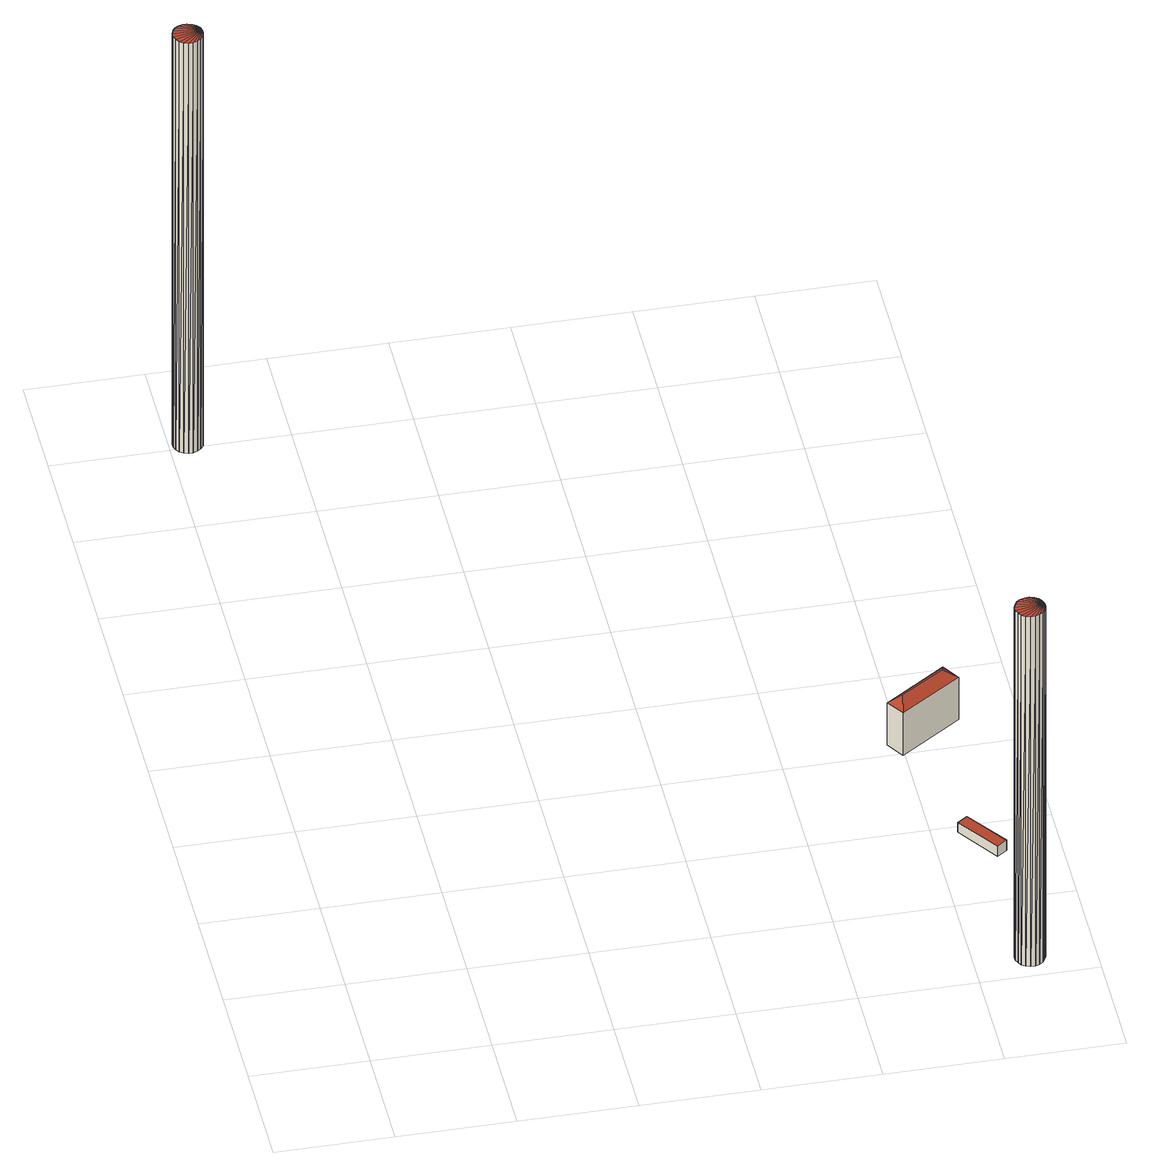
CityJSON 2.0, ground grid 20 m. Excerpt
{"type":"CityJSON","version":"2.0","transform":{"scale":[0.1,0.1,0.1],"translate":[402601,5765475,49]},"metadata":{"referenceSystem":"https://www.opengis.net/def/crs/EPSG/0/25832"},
"CityObjects":{
"building1":{"type":"Building","attributes":{"Geometrietyp2DReferenz":"1000","Gemeindeschluessel":"05515000","function":"51002_1220","roofType":"9999","measuredHeight":84.35},"geometry":[{"type":"Solid","lod":"2","boundaries":[[[[0,1,2]],[[1,3,2]],[[4,5,0]],[[5,1,0]],[[6,7,4]],[[7,5,4]],[[8,9,6]],[[9,7,6]],[[10,11,8]],[[11,9,8]],[[12,13,10]],[[13,11,10]],[[14,15,12]],[[15,13,12]],[[16,17,14]],[[17,15,14]],[[18,19,16]],[[19,17,16]],[[20,21,18]],[[21,19,18]],[[22,23,20]],[[23,21,20]],[[24,25,22]],[[25,23,22]],[[26,27,24]],[[27,25,24]],[[28,29,26]],[[29,27,26]],[[30,31,28]],[[31,29,28]],[[32,33,30]],[[33,31,30]],[[34,35,32]],[[35,33,32]],[[36,37,34]],[[37,35,34]],[[38,39,36]],[[39,37,36]],[[2,3,38]],[[3,39,38]],[[3,1,39]],[[1,5,39]],[[5,7,39]],[[7,9,39]],[[9,11,39]],[[11,13,39]],[[13,15,39]],[[15,17,39]],[[17,19,39]],[[19,21,39]],[[21,23,39]],[[23,25,39]],[[25,27,39]],[[27,29,39]],[[29,31,39]],[[31,33,39]],[[33,35,39]],[[35,37,39]],[[0,2,4]],[[2,38,4]],[[38,36,4]],[[36,34,4]],[[34,32,4]],[[32,30,4]],[[30,28,4]],[[28,26,4]],[[26,24,4]],[[24,22,4]],[[22,20,4]],[[20,18,4]],[[18,16,4]],[[16,14,4]],[[14,12,4]],[[12,10,4]],[[10,8,4]],[[8,6,4]]]],"semantics":{"surfaces":[{"type":"WallSurface"},{"type":"GroundSurface"},{"type":"RoofSurface"}],"values":[[0,0,0,0,0,0,0,0,0,0,0,0,0,0,0,0,0,0,0,0,0,0,0,0,0,0,0,0,0,0,0,0,0,0,0,0,0,0,0,0,1,1,1,1,1,1,1,1,1,1,1,1,1,1,1,1,1,1,2,2,2,2,2,2,2,2,2,2,2,2,2,2,2,2,2,2]]}}]},
"building2":{"type":"Building","attributes":{"Geometrietyp2DReferenz":"1000","Gemeindeschluessel":"05515000","function":"51002_1220","roofType":"9999","measuredHeight":72.04},"geometry":[{"type":"Solid","lod":"2","boundaries":[[[[40,41,42]],[[41,43,42]],[[44,45,40]],[[45,41,40]],[[46,47,44]],[[47,45,44]],[[48,49,46]],[[49,47,46]],[[50,51,48]],[[51,49,48]],[[52,53,50]],[[53,51,50]],[[54,55,52]],[[55,53,52]],[[56,57,54]],[[57,55,54]],[[58,59,56]],[[59,57,56]],[[60,61,58]],[[61,59,58]],[[62,63,60]],[[63,61,60]],[[64,65,62]],[[65,63,62]],[[66,67,64]],[[67,65,64]],[[68,69,66]],[[69,67,66]],[[70,71,68]],[[71,69,68]],[[72,73,70]],[[73,71,70]],[[74,75,72]],[[75,73,72]],[[76,77,74]],[[77,75,74]],[[78,79,76]],[[79,77,76]],[[42,43,78]],[[43,79,78]],[[43,41,79]],[[41,45,79]],[[45,47,79]],[[47,49,79]],[[49,51,79]],[[51,53,79]],[[53,55,79]],[[55,57,79]],[[57,59,79]],[[59,61,79]],[[61,63,79]],[[63,65,79]],[[65,67,79]],[[67,69,79]],[[69,71,79]],[[71,73,79]],[[73,75,79]],[[75,77,79]],[[40,42,44]],[[42,78,44]],[[78,76,44]],[[76,74,44]],[[74,72,44]],[[72,70,44]],[[70,68,44]],[[68,66,44]],[[66,64,44]],[[64,62,44]],[[62,60,44]],[[60,58,44]],[[58,56,44]],[[56,54,44]],[[54,52,44]],[[48,46,44]],[[52,50,44]],[[50,48,44]]]],"semantics":{"surfaces":[{"type":"WallSurface"},{"type":"GroundSurface"},{"type":"RoofSurface"}],"values":[[0,0,0,0,0,0,0,0,0,0,0,0,0,0,0,0,0,0,0,0,0,0,0,0,0,0,0,0,0,0,0,0,0,0,0,0,0,0,0,0,1,1,1,1,1,1,1,1,1,1,1,1,1,1,1,1,1,1,2,2,2,2,2,2,2,2,2,2,2,2,2,2,2,2,2,2]]}}]},
"building3":{"type":"Building","attributes":{"Gemeindeschluessel":"05515000","Geometrietyp2DReferenz":"3000","function":"31001_2500","roofType":"2100","measuredHeight":2.07},"geometry":[{"type":"Solid","lod":"2","boundaries":[[[[80,81,82,83]],[[84,85,81,80]],[[86,87,85,84]],[[83,82,87,86]],[[84,80,83,86]],[[81,85,87,82]]]],"semantics":{"surfaces":[{"type":"WallSurface"},{"type":"RoofSurface"},{"type":"GroundSurface"}],"values":[[0,0,0,0,1,2]]}}]},
"building4":{"type":"Building","attributes":{"Gemeindeschluessel":"05515000","Geometrietyp2DReferenz":"3000","function":"31001_2600","roofType":"5000","measuredHeight":10.34},"geometry":[{"type":"Solid","lod":"2","boundaries":[[[[88,89,90,91]],[[92,93,89,88]],[[94,95,93,92]],[[91,90,95,94]],[[94,92,96]],[[96,92,88,97]],[[88,91,97]],[[97,91,94,96]],[[89,93,95,90]]]],"semantics":{"surfaces":[{"type":"WallSurface"},{"type":"RoofSurface"},{"type":"GroundSurface"}],"values":[[0,0,0,0,1,1,1,1,2]]}}]}
},
"vertices":[
[52,1612,862],[52,1612,18],[47,1619,862],[47,1619,18],[54,1605,862],[54,1605,18],[54,1597,862],[54,1597,18],[52,1590,862],[52,1590,18],[47,1583,862],[47,1583,18],[41,1579,862],[41,1579,18],[33,1576,862],[33,1576,18],[26,1576,862],[26,1576,18],[18,1579,862],[18,1579,18],[12,1583,862],[12,1583,18],[7,1590,862],[7,1590,18],[5,1597,862],[5,1597,18],[5,1605,862],[5,1605,18],[7,1612,862],[7,1612,18],[12,1619,862],[12,1619,18],[18,1623,862],[18,1623,18],[26,1626,862],[26,1626,18],[33,1626,862],[33,1626,18],[41,1623,862],[41,1623,18],
[1111,44,742],[1111,44,22],[1107,51,742],[1107,51,22],[1114,37,742],[1114,37,22],[1114,29,742],[1114,29,22],[1111,22,742],[1111,22,22],[1107,15,742],[1107,15,22],[1100,11,742],[1100,11,22],[1093,8,742],[1093,8,22],[1085,8,742],[1085,8,22],[1077,11,742],[1077,11,22],[1071,15,742],[1071,15,22],[1067,22,742],[1067,22,22],[1064,29,742],[1064,29,22],[1064,37,742],[1064,37,22],[1067,44,742],[1067,44,22],[1071,51,742],[1071,51,22],[1077,55,742],[1077,55,22],[1085,58,742],[1085,58,22],[1093,58,742],[1093,58,22],[1100,55,742],[1100,55,22],
[1060,397,30],[1060,397,9],[1043,386,9],[1043,386,29],[1110,324,30],[1110,324,9],[1093,312,29],[1093,312,9],
[976,626,97],[976,626,10],[996,595,10],[996,595,97],[1082,698,97],[1082,698,10],[1102,667,97],[1102,667,10],[1077,672,113],[1001,621,113]
]}
